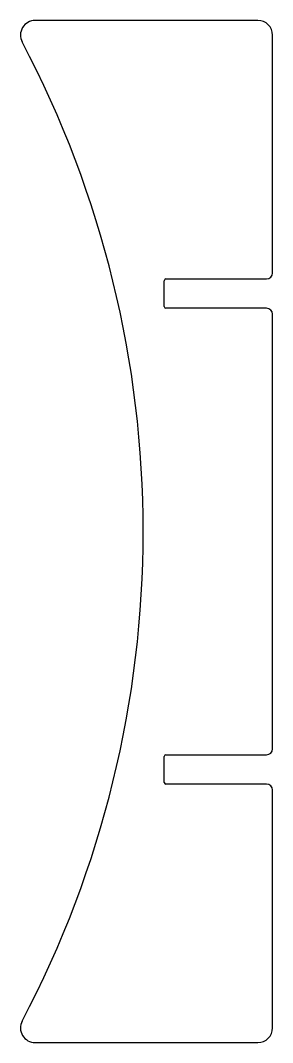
# Model space of a CAD drawing. Header units: millimetres. Extents: x -43 to 0, y -50 to 124.
import ezdxf

# ---------------------------------------------------------------- set-up
doc = ezdxf.new("R2010")
doc.units = ezdxf.units.MM
doc.layers.get('0').update_dxf_attribs({"linetype": 'CONTINUOUS'})

msp = doc.modelspace()

# ---------------------------------------------------------------- linework, layer by layer
for p, q in [((-2.46, 123.96), (-40.31, 123.96)), ((0.04, 80.96), (0.04, 121.46)), ((-18.38, 75.26), (-18.38, 79.66)), ((-18.08, 79.96), (-0.96, 79.96)), ((-0.96, 74.96), (-18.08, 74.96)), ((0.04, -0.04), (0.04, 73.96)), ((-18.38, -5.74), (-18.38, -1.34)), ((-18.08, -1.04), (-0.96, -1.04)), ((-0.96, -6.04), (-18.08, -6.04)), ((0.04, -47.54), (0.04, -7.04)), ((-40.31, -50.04), (-2.46, -50.04))]:
    msp.add_line(p, q)
for centre, radius, start, end in [((-40.31, 121.46), 2.5, 90, 207.7226), ((-2.46, 121.46), 2.5, 0, 90), ((-201.1, 36.96), 179.15, -27.7226, 27.7226), ((-0.96, 80.96), 1, -90, 0), ((-18.08, 79.66), 0.3, 90, 180), ((-18.08, 75.26), 0.3, 180, 270), ((-0.96, 73.96), 1, 0, 90), ((-18.08, -1.34), 0.3, 90, 180), ((-0.96, -0.04), 1, 270, 360), ((-18.08, -5.74), 0.3, 180, 270), ((-0.96, -7.04), 1, 0, 90), ((-40.31, -47.54), 2.5, 152.2774, 270), ((-2.46, -47.54), 2.5, 270, 360)]:
    msp.add_arc(centre, radius, start, end)

doc.saveas('drawing.dxf')
